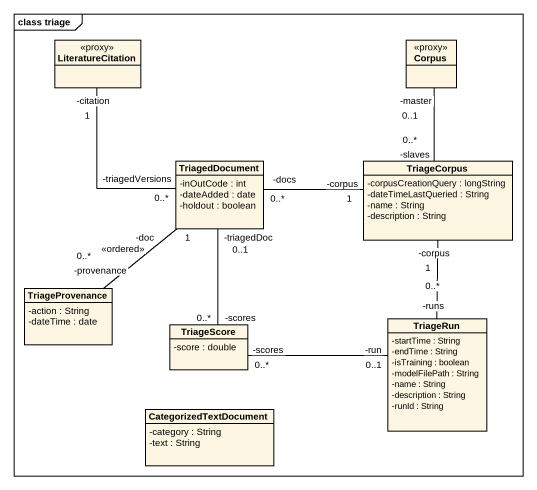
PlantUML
@startuml
mainframe class triage
hide circle
hide empty members
skinparam classAttributeIconSize 0
class LiteratureCitation <<proxy>>
class Corpus <<proxy>>
class TriagedDocument {
  -inOutCode : int
  -dateAdded : date
  -holdout : boolean
}
class TriageCorpus {
  -corpusCreationQuery : longString
  -dateTimeLastQueried : String
  -name : String
  -description : String
}
class TriageProvenance {
  -action : String
  -dateTime : date
}
class TriageScore {
  -score : double
}
class TriageRun {
  -startTime : String
  -endTime : String
  -isTraining : boolean
  -modelFilePath : String
  -name : String
  -description : String
  -runId : String
}
class CategorizedTextDocument {
  -category : String
  -text : String
}
LiteratureCitation "-citation\n1" -- "-triagedVersions\n0..*" TriagedDocument
TriagedDocument "-docs\n0..*" -right- "-corpus\n1" TriageCorpus
TriagedDocument "-triagedDoc\n0..1" -- "-scores\n0..*" TriageScore
TriageCorpus "-slaves\n0..*" -up- "-master\n0..1" Corpus
TriageProvenance "-provenance\n0..*" -up- "-doc\n1" TriagedDocument : <<ordered>>
TriageScore "-scores\n0..*" -right- "-run\n0..1" TriageRun
TriageRun "-runs\n0..*" -up- "-corpus\n1" TriageCorpus
@enduml
